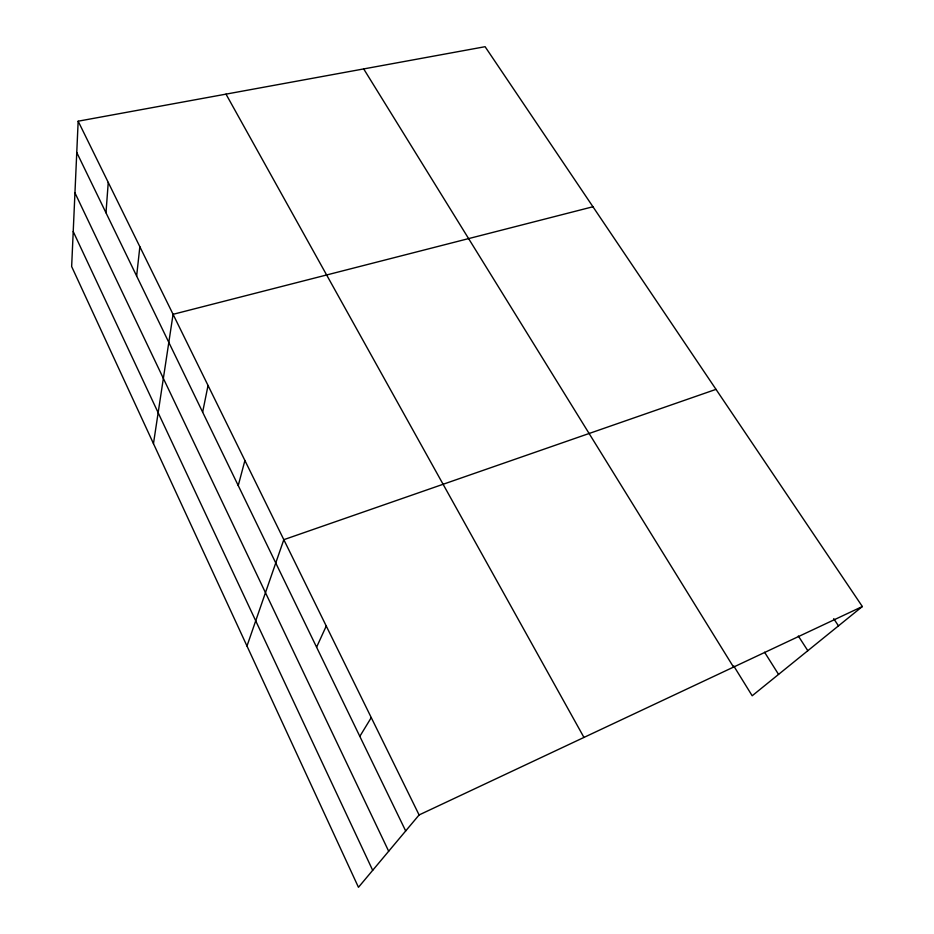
<?xml version="1.0" encoding="UTF-8"?>
<svg xmlns="http://www.w3.org/2000/svg" width="934" height="934" viewBox="0 0 934 934"><rect width="100%" height="100%" fill="white"/><g stroke="black" fill="none" stroke-linecap="round" stroke-linejoin="round"><path stroke-width="1.4" d="M78.164 121.198L71.649 266.54L358.458 887.3L419.097 814.95L862.351 606.528L485.096 46.7L78.164 121.198L419.097 814.95M105.986 212.789L108.251 182.422M136.633 276.009L139.855 246.716M153.468 443.615L173.07 314.314L592.95 206.753M202.643 412.151L208.037 385.473M238.24 485.575L244.906 460.485M246.985 646.036L283.819 539.677L716.004 389.361M316.591 647.192L326.258 626.014M359.823 736.366L371.265 717.604M862.351 606.528L752.185 695.772L733.762 665.989M833.712 618.67L838.475 625.873M798.325 636.007L807.817 650.706M764.572 652.236L778.559 674.406M363.7 68.929L733.54 667.098M226.005 94.136L583.96 737.428M76.763 152.511L405.683 830.956M74.954 192.871L388.684 851.236M73.214 231.539L372.689 870.325"/></g></svg>
